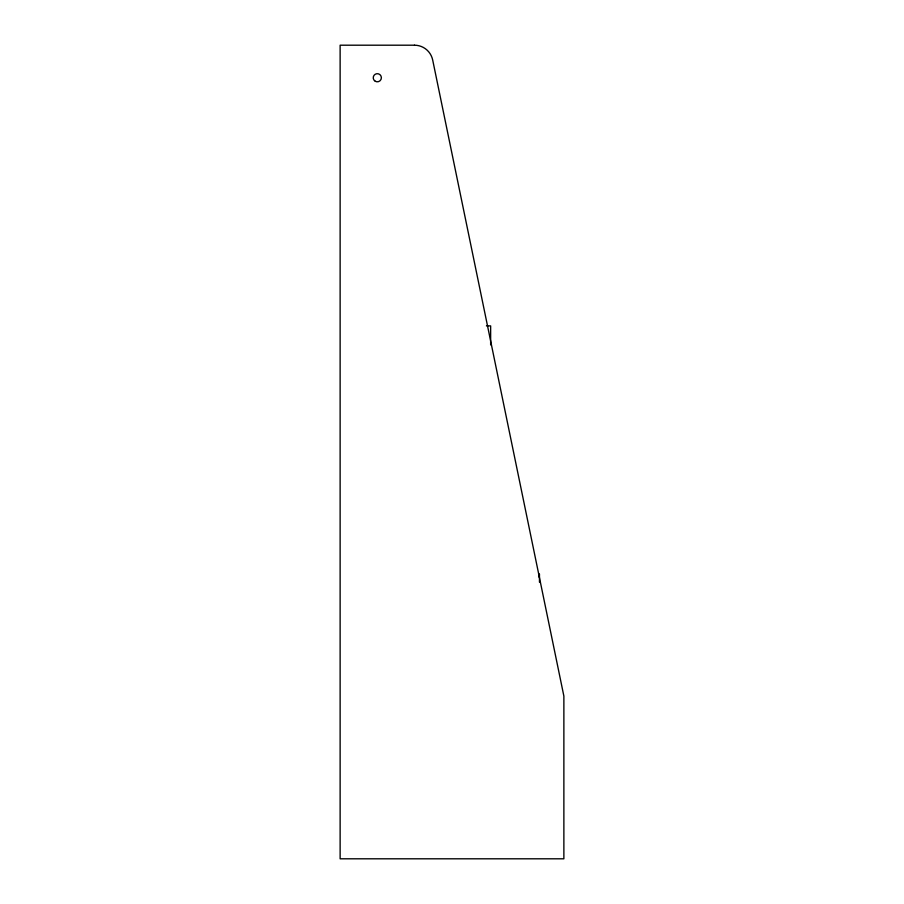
<?xml version="1.0" encoding="UTF-8"?>
<svg xmlns="http://www.w3.org/2000/svg" width="904" height="904" viewBox="0 0 904 904"><rect width="100%" height="100%" fill="white"/><g stroke="black" fill="none" stroke-linecap="round" stroke-linejoin="round"><path stroke-width="1.36" d="M486.431 325.892L490.646 325.892L490.646 344.876M539.462 574.04L539.462 582.176M538.694 574.04L538.694 576.752M414.495 45.2L340.13 45.2L340.13 858.8L563.87 858.8L563.87 696.08L432.688 60.026A18.577 18.577 0 0 0 414.495 45.2M375.273 81.27A4.068 4.068 0 0 0 381.375 77.744A4.068 4.068 0 0 0 375.273 74.218A4.068 4.068 0 0 0 375.273 81.27"/></g></svg>
